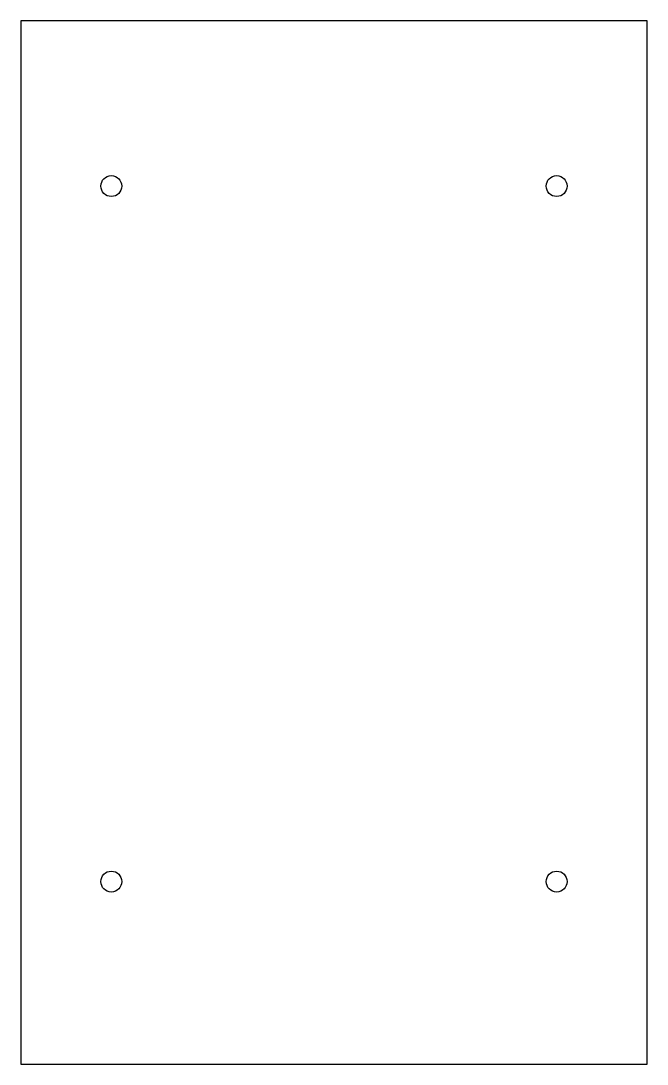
# Model space of a CAD drawing. Header units: millimetres. Extents: x 1787 to 1877, y -3078 to -2928.
import ezdxf

# ---------------------------------------------------------------- set-up
doc = ezdxf.new("R2010")
doc.units = ezdxf.units.MM

msp = doc.modelspace()

# ---------------------------------------------------------------- linework, layer by layer
msp.add_lwpolyline([(1786.52, -3078.01), (1876.52, -3078.01), (1876.52, -2928.01), (1786.52, -2928.01)], close=True)
for centre in [(1799.52, -2951.76), (1863.52, -2951.76), (1799.52, -3051.76), (1863.52, -3051.76)]:
    msp.add_circle(centre, 1.5)

doc.saveas('drawing.dxf')
